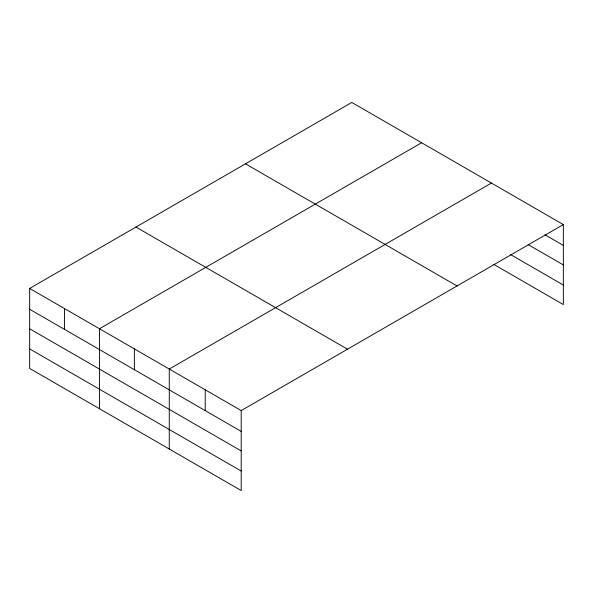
<?xml version="1.0" encoding="UTF-8"?>
<svg xmlns="http://www.w3.org/2000/svg" width="593" height="593" viewBox="0 0 593 593"><rect width="100%" height="100%" fill="white"/><g stroke="black" fill="none" stroke-linecap="round" stroke-linejoin="round"><path stroke-width="0.89" d="M29.65 288.435L241.203 410.578L241.203 490.552L29.65 368.416L29.65 288.435L351.797 102.448L563.35 224.584L563.35 304.565L493.821 264.419M421.608 142.75L99.461 328.744L99.461 408.718M491.427 183.059L169.272 369.046L169.272 449.027M241.203 410.578L563.35 224.584M544.967 234.791L563.35 245.406M528.185 244.627L563.35 264.923M510.603 254.59L563.35 285.04M245.487 163.824L457.04 285.959M135.96 227.06L347.513 349.195M29.65 309.257L241.203 431.393M29.65 328.781L241.203 450.917M29.65 348.892L241.203 471.027M205.237 389.816L205.237 410.63M134.366 348.899L134.366 369.713M64.555 308.59L64.555 329.411"/></g></svg>
